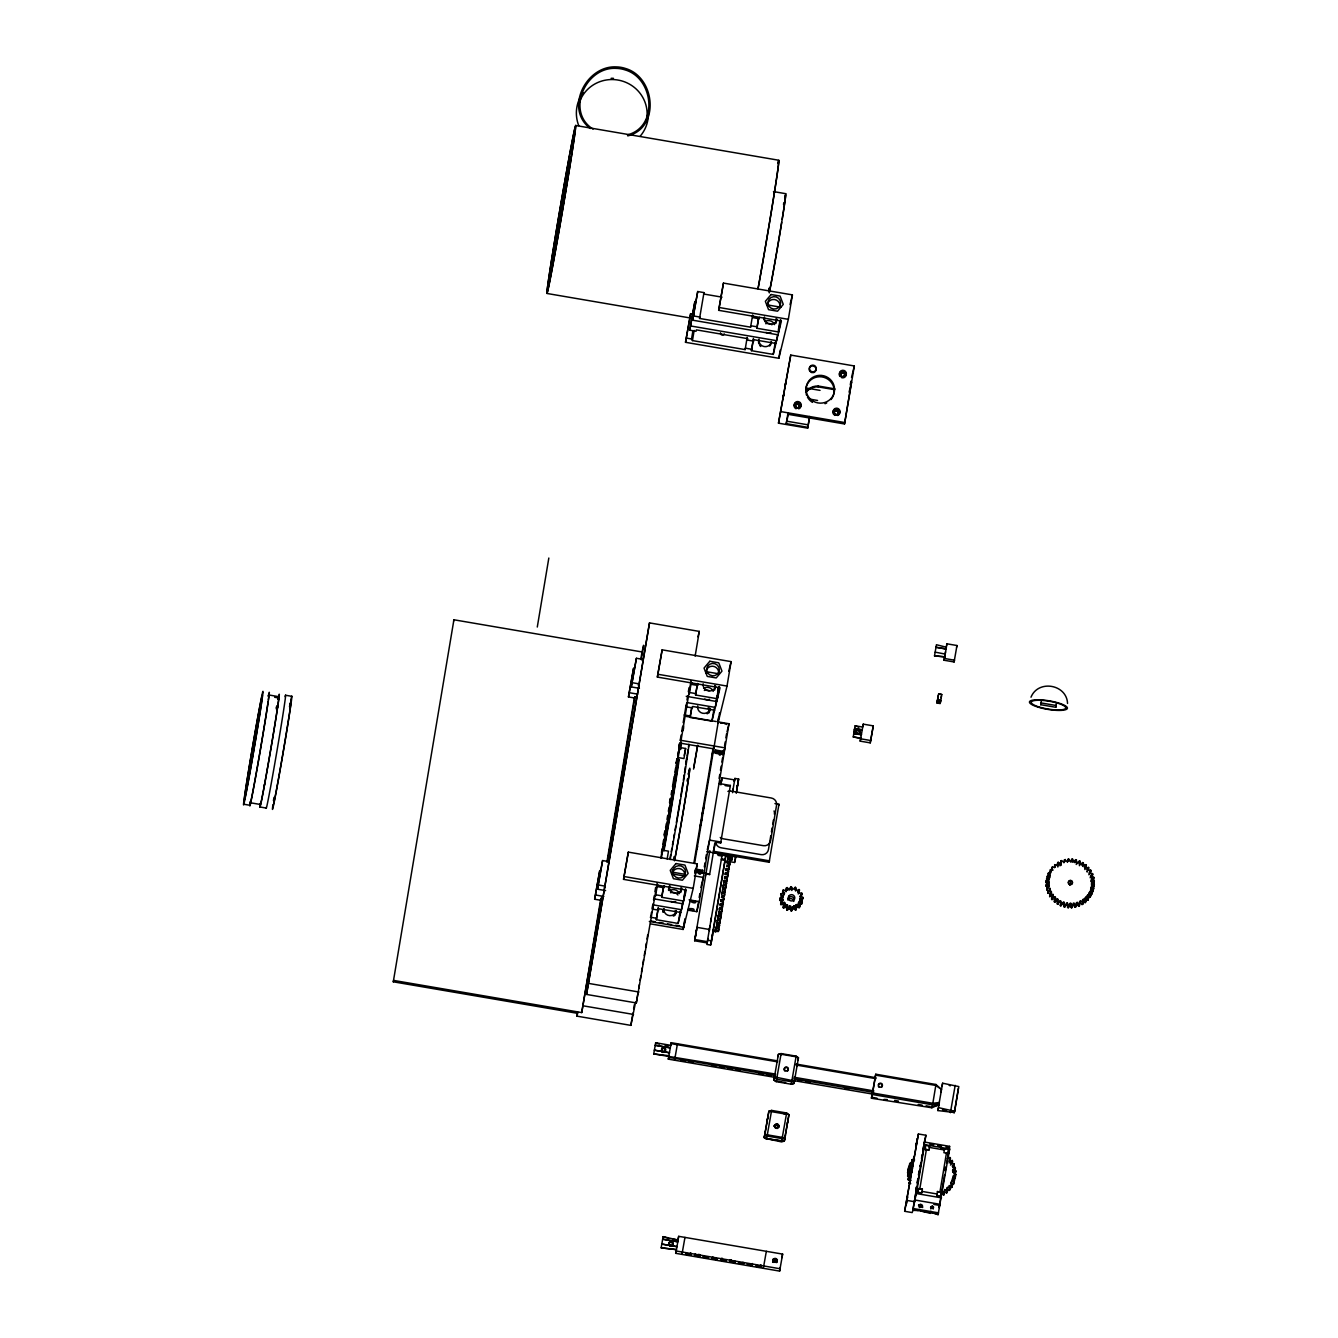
<?xml version="1.0" encoding="UTF-8"?>
<svg xmlns="http://www.w3.org/2000/svg" width="1338" height="1338" viewBox="0 0 1338 1338"><rect width="100%" height="100%" fill="white"/><g stroke="black" fill="none" stroke-linecap="round" stroke-linejoin="round"><path stroke-width="1.5" d="M679.052 747.424L679.737 743.292L678.951 748.377M1059.947 865.786C1058.843 857.993 1058.693 867.693 1054.662 864.616C1057.789 869.951 1049.694 864.549 1052.939 870.202C1047.219 868.078 1054.177 874.35 1048.206 873.446L1050.23 875.186L1047.269 876.206L1049.26 879.233L1046.533 880.571C1052.27 882.327 1043.289 883.95 1049.327 885.789C1043.891 888.231 1053.223 887.863 1048.423 891.359C1054.294 890.406 1047.136 895.841 1053.307 894.821C1049.828 899.471 1058.274 894.503 1054.628 902.163L1055.097 900.206L1057.438 898.852L1057.689 904.337C1059.111 899.119 1061.937 901.21 1060.332 905.592L1064.162 902.314L1064.647 907.131L1067.44 903.066L1068.376 907.716L1070.801 903.317L1071.353 907.766C1072.691 904.94 1075.501 900.407 1075.083 907.298L1076.538 902.514L1079.147 904.321L1080.468 900.992L1083.211 902.381L1083.295 899.27L1086.222 900.223L1085.82 897.129L1088.346 898.199L1087.426 895.323L1090.604 895.289L1089.667 891.827L1092.694 891.376L1090.905 888.783L1093.631 888.633L1091.624 885.589L1094.35 884.251L1091.841 882.327L1094.317 880.588L1091.524 879.049L1093.848 877.695L1090.955 876.708L1092.761 874.166L1089.349 872.844L1090.721 870.185L1087.543 870.051L1088.48 867.225C1083.078 870.553 1088.43 862.09 1083.128 865.686C1085.085 859.648 1078.478 867.091 1080.084 861.204L1076.722 862.508L1075.769 859.648L1073.444 861.756L1072.039 859.08L1070.099 861.521L1068.276 859.08L1067.64 861.672L1064.58 859.648L1063.911 862.809M1057.02 903.919L1058.157 899.37M1082.609 866.422L1083.379 862.876M952.656 1178.276L955.349 1177.273L955.884 1174.547L953.375 1172.606L955.85 1170.867L953.057 1169.345L955.382 1167.99L952.221 1166.151L954.011 1163.759L950.883 1163.14L952.255 1160.481L949.645 1161.05L949.127 1163.023M955.884 1174.547C949.779 1175.149 958.978 1180.919 952.004 1181.036M791.795 910.91L792.832 907.666A2.459 2.392 13.7 0 0 792.932 907.047L794.086 905.826L792.464 909.004A2.459 2.392 13.7 0 1 792.347 909.623L791.143 910.927L790.975 907.699A2.459 2.392 13.7 0 1 790.825 907.08L789.587 905.926L788.734 908.77A2.459 2.392 13.7 0 1 788.4 909.305L786.761 910.041L787.145 906.696A2.459 2.392 13.7 0 1 787.246 906.06L787.564 905.157L785.858 905.207A2.459 2.392 13.7 0 1 785.339 905.575L784.001 906.094L783.984 904.321A2.459 2.392 13.7 0 1 784.319 903.786L784.971 903.083L783.366 902.481A2.459 2.392 13.7 0 1 782.73 902.615L781.308 902.598L781.961 900.959A2.459 2.392 13.7 0 1 782.496 900.591L783.382 900.19L782.111 899.052A2.459 2.392 13.7 0 1 781.476 898.935L780.154 898.383L781.409 897.129A2.459 2.392 13.7 0 1 782.044 896.995L783.031 896.945L782.312 895.423A2.459 2.392 13.7 0 1 781.76 895.089L780.74 894.085L782.412 893.399A2.459 2.392 13.7 0 1 783.048 893.5L783.968 893.834L783.901 892.162A2.459 2.392 13.7 0 1 783.533 891.643L782.981 890.339L784.787 890.339A2.459 2.392 13.7 0 1 785.339 890.673L786.075 891.325L786.66 889.753A2.459 2.392 13.7 0 1 786.51 889.134L786.527 887.746L788.199 888.415A2.459 2.392 13.7 0 1 788.584 888.917L789.002 889.803L790.156 888.583A2.459 2.392 13.7 0 1 790.273 887.964L790.825 886.676L792.129 887.914A2.459 2.392 13.7 0 1 792.28 888.532L792.33 889.502L793.886 888.8A2.459 2.392 13.7 0 1 794.22 888.281L795.24 887.295L795.959 888.934A2.459 2.392 13.7 0 1 795.859 889.553L795.525 890.456L797.231 890.406A2.459 2.392 13.7 0 1 797.766 890.054L799.087 889.536L799.121 891.292A2.459 2.392 13.7 0 1 798.786 891.827L798.117 892.546L799.739 893.132A2.459 2.392 13.7 0 1 800.358 892.998L802.064 893.6L800.659 896.611A2.459 2.392 13.7 0 1 800.124 896.978L800.007 897.062M790.775 906.127L790.34 909.054A2.459 2.392 13.7 0 0 790.49 909.656L791.143 910.927M795.474 890.891L795.474 889.954M676.727 760.218L677.011 759.098M693.552 769.099L697.784 745.132M933.205 1213.114L938.055 1214.67L939.928 1204.284L914.59 1199.952L914.506 1201.658M908.134 1170.098L910.593 1171.921L910.108 1173.878L907.599 1172.824L908.134 1170.098L910.793 1169.512L908.803 1166.485L911.529 1166.335L909.74 1163.742L912.767 1163.291L911.814 1159.829L914.473 1160.481M955.349 1177.273L954.312 1175.951M1049.059 881.625C1049.711 885.572 1043.791 882.26 1046.6 879.819M1079.549 864.666L1080.084 861.204M1091.156 887.562L1093.882 886.224M799.539 901.227L800.576 900.591A2.459 2.392 13.7 0 0 801.211 900.457L802.967 897.882L801.613 896.677A2.459 2.392 13.7 0 0 800.977 896.56L799.99 896.577L800.609 895.022A2.459 2.392 13.7 0 0 801.128 894.654L802.064 893.6M802.967 897.882L801.679 898.484A2.459 2.392 13.7 0 1 801.061 898.634L800.074 898.668L800.793 900.19A2.459 2.392 13.7 0 1 801.345 900.541C803.151 901.31 802.231 904.873 800.208 904.187A2.459 2.392 13.7 0 1 799.572 904.087L799.422 904.053M766.59 1138.671L781.559 1141.916L784.269 1141.113L785.072 1137.869L765.001 1134.44L767.31 1136.079L782.362 1138.655L785.072 1137.869M771.608 1110.406L766.523 1139.34L764.215 1137.685L768.882 1111.209L771.608 1110.406L786.644 1112.982L788.952 1114.638L784.486 1140.277L781.777 1141.063L766.724 1138.487L764.416 1136.848L768.882 1111.209L788.952 1114.638L784.269 1141.113L770.354 1139.324M780.673 1055.331L781.108 1053.575L778.398 1054.361L773.916 1080L776.224 1081.656L791.276 1084.232L793.986 1083.429L794.571 1081.02L777.161 1077.458L774.501 1077.592L773.916 1080L776.224 1081.656L781.108 1053.575L796.16 1056.15L798.452 1057.789L793.986 1083.429L791.276 1084.232L796.16 1056.15M781.626 1141.247L786.644 1112.982M910.593 1171.921L910.108 1174.747M707.2 942.939L694.656 940.781L696.095 931.766M695.124 938.306L709.826 850.684M696.379 931.114L696.529 929.843M721.399 781.543L721.55 780.255M734.378 781.308L734.545 779.92L722.002 777.779L720.881 784.888M709.374 930.88L709.541 929.509L696.998 927.351L695.977 932.787M937.018 703.035L938.624 693.954L941.768 694.489L940.162 703.571L937.018 703.035L938.022 696.864M937.319 701.831L937.67 699.774L940.815 700.309L940.447 702.366L937.269 701.447M938.624 693.954L941.768 694.489M941.417 1194.332L941.216 1191.723L944.076 1193.044L944.829 1189.566L947.756 1190.502L947.354 1187.425L950.381 1187.91L948.993 1185.652L952.154 1185.585L951.201 1182.106L954.228 1181.671L952.439 1179.079L955.349 1178.176M1061.017 860.786L1060.733 865.418L1061.017 860.786L1064.346 862.308L1064.58 859.648M1077.391 902.264L1076.906 904.22L1078.679 906.278L1079.682 901.427M786.527 887.746L786.042 891.108A2.459 2.392 13.7 0 0 786.175 891.727M793.618 907.783L793.952 908.535A2.459 2.392 13.7 0 0 794.421 909.171L795.508 910.091L796.11 908.435A2.459 2.392 13.7 0 0 795.959 907.816L796.043 904.973L797.749 904.956A2.459 2.392 13.7 0 0 798.301 905.291L799.672 905.742L799.572 903.97A2.459 2.392 13.7 0 0 799.204 903.451L798.485 902.782L800.057 902.113A2.459 2.392 13.7 0 0 800.693 902.23L802.348 901.544M796.093 909.84L796.578 906.478A2.459 2.392 13.7 0 0 796.445 905.859L796.043 904.973M680.44 742.991L679.771 747.256M774.903 1077.358L668.314 1059.127L668.448 1058.191M668.314 1059.127L671.191 1042.687L777.779 1060.917M674.72 1059.261L674.586 1060.198L677.463 1043.757M933.69 1106.325L938.808 1104.803L931.833 1107.764L871.456 1098.23L872.259 1093.313M875.637 1075.15L875.771 1074.213L935.964 1084.499L941.551 1089.517L935.814 1085.453L875.637 1075.15L872.376 1094.501L932.569 1104.803L939.109 1103.984L939.376 1102.479L932.837 1103.298L872.644 1092.995M884 1100.371L884.134 1099.435L887.362 1099.585M931.984 1106.827L931.833 1107.764L932.837 1103.298M935.964 1084.499L932.636 1104.519M923.203 1150.329L924.591 1144.659L929.475 1146.449L929.341 1147.402L944.377 1149.978L944.528 1149.024L949.679 1148.941L939.661 1205.404L933.807 1204.417M1075.869 907.03L1076.939 904.271M679.938 746.169L680.289 743.376L679.135 749.079M678.717 759.231L678.5 760.837L678.784 759.499M688.501 747.072L688.819 744.982M693.736 767.744L697.466 746.035M906.144 1204.969L907.599 1196.674L906.378 1203.999M1073.26 903.167L1072.123 907.716M676.643 763.814L676.827 762.576M679.57 748.494L679.972 746.136M687.08 756.137L688.083 749.748M676.643 763.53L677.045 761.238M679.503 749.079L679.754 747.541M1061.034 901.126L1060.332 905.692M676.894 761.991L677.162 760.352M677.245 763.764L677.831 760.151M923.922 1144.943L924.458 1142L923.889 1145.479M635.6 1002.078L630.867 1025.376L576.946 1016.144L577.631 1013.351L393.288 981.808L453.916 619.778L642.023 651.957L643.662 645.234L641.253 659.651M537.291 627.037L548.831 558.03M753.445 338.447L751.404 350.673L773.247 354.403L781.375 321.07L718.673 310.332L723.457 283.087L792.414 294.878L788.333 319.33L778.833 358.283L685.508 342.311L690.625 313.661L693.97 314.229M685.508 342.311L690.625 313.661M594.641 899.236L599.742 870.57L594.641 899.236L600.913 900.307L601.247 898.902M628.459 696.947L633.56 668.298L628.459 696.947L634.73 698.018L635.065 696.613M689.772 330.202L694.874 301.552L689.772 330.202L696.028 331.272L696.379 329.867L747.791 338.665L747.457 340.069L753.712 341.14L754.063 339.735L775.906 343.481M605.612 890.606L597.467 889.201L602.585 860.551L608.857 861.622L608.506 863.027M639.43 688.317L631.285 686.929L636.403 658.279L642.675 659.35L642.324 660.755M778.03 334.801L692.599 320.183L697.717 291.533L703.989 292.604L699.557 318.444L750.585 327.174L750.936 325.786L757.208 326.857L758.562 318.712M597.467 889.201L602.585 860.551M631.285 686.929L636.403 658.279M692.599 320.183L697.717 291.533M576.946 1016.144L577.631 1012.03M753.445 339.083L751.739 349.268L745.467 348.198L745.132 349.603L692.465 340.588L691.545 338.966L692.917 330.821M692.465 340.588L694.154 330.402M393.288 981.808L393.623 980.42L581.729 1012.582L600.678 899.253M606.883 862.157L634.446 697.299M640.986 658.145L642.023 651.957M581.729 1012.582L601.632 896.644M607.485 861.605L635.048 696.747M657.242 882.812L636.319 1002.948L586.546 994.435L649.499 622.889L699.289 631.402L695.141 656.122M586.546 994.435L649.499 622.889M658.313 907.465L656.272 919.691L678.115 923.437L686.243 890.088L623.541 879.367L628.325 852.122L697.282 863.913L693.201 888.365L683.133 929.458L650.552 923.889M691.796 707.233L690.09 717.419L711.933 721.149L720.061 687.816L657.359 677.078L662.143 649.833L731.1 661.624L727.019 686.076L718.004 723.072M623.541 879.367L628.325 852.122M657.359 677.078L662.143 649.833M718.673 310.332L723.457 283.087M630.867 1025.376L632.924 1013M633.627 1008.885L634.312 1004.754M664.183 834.778L664.869 830.664M669.502 802.566L670.204 798.468M676.208 762.794L676.894 758.679M745.132 349.603L747.173 337.377M636.319 1002.948L638.042 992.645M638.744 988.531L639.43 984.4M640.116 980.286L640.802 976.171M641.487 972.04L642.19 967.926M642.876 963.795L643.561 959.68M644.247 955.549L644.933 951.435M645.635 947.321L646.321 943.19M647.007 939.075L647.692 934.944M650.803 916.396L651.489 912.282M652.175 908.168L652.86 904.036M653.546 899.922L654.249 895.791M654.934 891.677L655.62 887.546M661.474 852.523L662.159 848.392M662.862 844.278L663.548 840.164M664.233 836.033L664.919 831.918M665.605 827.787L666.307 823.673M666.993 819.542L667.679 815.427M668.364 811.313L669.05 807.182M669.753 803.068L670.438 798.937M671.124 794.822L671.81 790.691M672.496 786.577L674.218 776.274M674.921 772.143L675.606 768.029M676.292 763.914L676.978 759.783M677.664 755.669L678.366 751.538M680.423 739.178L681.109 735.064M681.811 730.933L682.497 726.818M683.183 722.687L686.277 704.139M686.979 700.025L687.665 695.911M688.351 691.779L689.037 687.665M660.888 857.926L662.193 850.098L668.465 851.169L667.16 858.996M679.353 747.424L677.68 757.492L683.952 758.562L685.625 748.494L679.353 747.424L679.018 748.828M661.39 858.076L691.01 680.858M655.469 896.209L657.51 884.619M689.287 693.92L691.328 682.33M750.585 327.174L752.642 314.965M656.272 919.691L658.313 908.101M690.09 717.419L691.796 707.869M684.27 755.334L685.625 748.494M685.625 888.8L683.584 901.026L661.741 897.28L663.431 887.094M719.443 686.511L717.402 698.737L695.543 694.991L697.249 684.805M780.756 319.765L778.716 331.991L756.856 328.262L758.562 318.059M661.741 897.28L663.782 885.689M695.543 694.991L697.6 683.417M668.983 1055.715L653.73 1053.926L655.67 1042.754L670.723 1045.329M678.115 923.437L680.172 911.211M711.933 721.149L713.99 708.923M773.247 354.403L775.287 342.177M715.629 704.106L716.984 695.961M717.67 691.88L718.355 687.816M682.832 901.561L681.477 909.706L652.86 904.806M716.315 701.313L715.278 707.417L686.678 702.534M716.984 697.232L718.69 687.046M777.612 334.567L776.592 340.672L690.793 326.004M778.298 330.486L780.004 320.3M683.919 897.714L685.29 889.553M719.108 687.28L716.716 701.53L686.21 696.312M778.716 330.72L780.422 320.535M693.887 863.06L713.121 748.076M683.133 929.458L684.822 919.407M717.904 721.466L718.573 717.452M685.156 918.621L683.701 927.301L649.315 921.43M717.87 722.988L719.576 712.803M778.833 358.283L780.205 350.138M694.623 863.261L718.255 721.901L729.009 723.741L699.289 901.578L696.83 911.663L687.866 910.124M695.643 869.098L695.108 872.276L702.032 873.446L702.567 870.269L695.643 869.098L695.058 871.456L701.982 872.644L702.567 870.269M715.546 750.016L715.01 753.194L721.935 754.381L722.47 751.203L715.546 750.016L714.96 752.391L721.884 753.578L722.47 751.203M696.83 911.663L698.503 901.611M699.172 897.581L699.858 893.567M704.306 866.957L704.992 862.843M705.678 858.728L706.364 854.614M719.091 778.515L719.777 774.401M720.463 770.287L721.149 766.172M721.834 762.058L722.52 757.944M723.189 753.93L723.875 749.899M724.544 745.885L725.213 741.871M725.882 737.84L726.551 733.826M809.557 417.389L807.684 428.16L778.482 423.176L790.758 355.088L854.33 365.96L844.529 423.962L788.467 414.379M778.482 423.176L790.758 355.088M706.815 851.604L769.149 862.257L769.484 860.852L713.438 851.269L714.81 843.074M705.879 873.898L709.642 874.55L713.455 851.888M807.884 427.324L786.226 423.628L787.965 413.225M713.438 851.269L715.663 842.171L720.664 843.024L730.364 785.439L719.091 783.516M709.207 930.194L709.893 926.13M710.578 922.066L711.247 918.002M725.748 856.337L711.615 940.865L710.595 945.08L706.832 944.427L722.336 853.661M732.522 792.665L734.913 778.432L738.676 779.067L736.285 793.3M710.595 945.08L725.765 855.651M736.636 790.591L738.342 780.405M661.173 1247.836L676.409 1249.625L661.173 1247.836L663.096 1236.663L677.965 1240.025M717.62 919.775L720.179 921.196L720.011 922.233L717.135 922.718L716.616 925.143L717.302 922.702M718.272 915.928L720.831 917.35L720.647 918.386L717.77 918.888L717.252 921.313L717.954 918.855M721.45 858.879L725.213 859.531L724.744 861.739L729.812 863.595L729.645 864.632L726.768 865.134L729.177 867.442L728.993 868.462L726.116 868.964L728.524 871.272L728.357 872.309L725.48 872.811L727.889 875.119L727.721 876.156L724.828 876.641L727.236 878.966L727.069 879.986L724.192 880.488L726.601 882.796L726.434 883.833L723.557 884.334L725.965 886.642L725.781 887.663L722.905 888.164L725.313 890.472L725.146 891.509L722.269 892.011L724.678 894.319L724.51 895.356L721.634 895.841L723.858 899.186L720.981 899.688L723.39 901.996L720.195 904.404L722.754 905.843L719.56 908.251L722.102 909.673L721.935 910.71L718.907 912.081L721.466 913.52L721.299 914.54L718.422 915.041L717.887 917.467L718.59 915.008M716.348 927.451L718.891 928.873L718.355 931.449L712.97 931.516L713.338 929.977L715.847 930.412L718.422 915.041M727.253 862.174L730.28 860.786L728.039 857.457L730.916 856.956L730.548 858.494L727.521 859.866L728.039 857.457M718.355 931.449L718.523 930.412M718.891 928.873L718.723 929.91L715.847 930.412M716.666 926.532L716.282 928.07L719.158 926.582M716.984 923.605L719.543 925.043L719.376 926.063L716.482 926.565L716.114 928.104M716.75 924.274L719.627 923.772L719.811 922.735M717.402 920.427L720.279 919.925L720.446 918.905M718.038 916.58L720.914 916.095L721.098 915.058M719.058 911.211L718.69 912.75L721.567 912.248L721.734 911.211M719.175 909.79L719.877 907.331L719.326 908.903L722.202 908.402L722.369 907.381M720.145 905.04L720.513 903.501L719.961 905.073L722.838 904.572L723.022 903.535M720.613 901.227L720.981 899.688L720.781 901.193L723.657 899.705M721.416 897.363L724.293 895.858M722.269 892.011L721.884 893.55L724.778 893.048L724.945 892.028M722.905 888.164L722.386 890.59L725.581 888.181M723.172 885.873L726.049 885.371L726.233 884.334M723.825 882.026L726.701 881.525L726.869 880.504M724.828 876.641L724.46 878.196L727.337 877.695L727.504 876.658M725.48 872.811L725.096 874.35L727.972 873.848L728.524 871.272M726.3 868.931L725.915 870.486L728.625 870.018L729.177 867.442M726.551 866.639L729.26 866.171L729.812 863.595M724.895 860.852L727.404 861.287L727.019 862.826L729.912 862.324L730.448 859.765M730.548 858.494L730.715 857.457M732.371 856.353L731.685 860.418L732.388 857.541L722.035 854.999L721.784 856.019L718.038 855.367L718.389 853.878L735.95 856.872M728.725 861.471L734.579 862.475L735.599 856.37M807.684 428.16L809.641 416.503M675.673 1253.321L676.242 1250.997L780.188 1268.775L779.619 1271.1L675.673 1253.321L676.292 1249.659M676.242 1250.997L678.701 1236.329L782.646 1254.107L779.619 1271.1M684.972 1237.399L681.945 1254.392M770.755 835.815L768.447 849.597A6.356 6.188 13.7 0 1 761.155 854.631L721.031 847.774A6.356 6.188 13.7 0 1 715.73 842.204M771.424 831.868L772.076 827.938M772.728 823.991L773.397 820.06M769.149 862.257L778.95 804.255L774.953 803.569M850.299 384.809L850.918 381.129M844.529 423.962L851.537 382.083L849.078 392.168M793.819 901.461A3.245 3.161 13.7 0 0 788.701 899.136L789.169 895.975M766.34 1251.314L763.329 1268.307M853.243 736.954L860.769 738.241L853.243 736.954L855.166 725.781L862.692 727.052M853.644 734.411L854.765 728.307L854.464 729.511L860.117 730.481M862.675 726.484L863.244 724.142L873.262 725.865L870.252 742.858L860.217 741.152L860.836 737.472M860.217 741.152L863.244 724.142M870.252 742.858L873.262 725.865M934.509 655.904L944.728 656.824L934.509 655.904L936.433 644.715L946.267 647.224M944.059 660.236L944.494 658.48L954.529 660.203L954.094 661.959L944.059 660.236L945.498 651.807M944.494 658.48L946.936 643.812L956.971 645.518L954.094 661.959M875.269 1077.073L871.456 1098.23M913.135 1209.686L912.182 1212.579L904.655 1211.291L918.403 1133.972L925.929 1135.26L913.168 1208.515L938.49 1212.847L938.055 1214.67M904.655 1211.291L918.403 1133.972M915.811 1190.82L916.48 1186.873L916.279 1189.214M917.132 1182.926L917.801 1178.962M918.453 1175.015L919.122 1171.051M913.168 1208.515L914.306 1201.675M915.041 1197.242L916.747 1187.057M917.433 1182.993L918.119 1178.912M918.788 1174.831L919.474 1170.767L918.871 1173.861L919.106 1172.891M920.845 1162.605L920.159 1166.686A12.728 12.393 13.7 0 1 920.527 1165.114M921.514 1158.541L922.2 1154.46M922.852 1150.58L923.437 1146.566M923.053 1150.412L923.655 1146.8M917.952 1192.275L918.554 1188.596L922.384 1188.964L921.715 1192.911L917.952 1192.275L916.413 1193.563L914.573 1201.123L914.74 1200.102M925.093 1149.476L928.923 1149.844L925.093 1149.476L925.712 1145.813M919.875 1188.529L926.414 1149.409M928.856 1150.128L929.475 1146.449M950.599 1111.878L954.345 1112.53L937.854 1110.557L942.638 1083.211L958.811 1086.573L954.663 1111.276L950.9 1110.624M920.661 1210.957L930.529 1213.382L930.897 1211.225M940.514 1196.122L936.751 1195.486L937.436 1191.539L941.132 1192.459L940.514 1196.122L941.5 1197.845L916.413 1193.563L924.591 1144.659L949.679 1148.941L947.822 1156.517L949.612 1146.348L924.29 1142.016L925.929 1135.26M944.528 1149.024L943.909 1152.704L947.672 1153.339L948.291 1149.677M939.945 1191.974L946.484 1152.854M954.295 1112.781L958.376 1088.329M944.561 1175.048L939.109 1207.645L939.477 1206.107M945.916 1166.903L945.247 1170.984A12.728 12.393 13.7 0 0 945.347 1167.74M946.602 1162.822L947.287 1158.758M1040.73 704.708L1041.165 702.935L1056.217 705.511L1055.782 707.284L1040.73 704.708L1041.349 700.978M1055.782 707.284L1056.401 703.554M783.583 395.162C782.63 401.166 784.586 389.174 783.616 395.312M910.024 1180.584C911.094 1174.781 909.004 1186.388 910.057 1180.718M917.567 1181.521L918.052 1178.761M677.162 758.997L676.409 763.178M677.781 759.114L676.877 764.333M685.926 762.275L686.461 759.298M677.513 760.603L676.627 765.637M670.489 1045.965L671.191 1042.687M921.715 1192.911L921.982 1191.405L937.035 1193.981L936.751 1195.486M940.982 1091.841L941.25 1090.353M679.37 747.775L680.172 743.343M720.981 783.215L722.002 777.779M694.656 940.781L695.676 935.346M732.722 790.959L733.107 788.935M708.103 938.523L707.501 941.718L694.957 939.577M937.971 697.215L938.339 695.158M941.116 697.75L941.467 695.693M678.968 746.52L679.62 743.309M676.811 764.45L676.409 766.774L676.627 765.453M786.543 904.538L785.389 907.181A2.459 2.392 13.7 0 1 784.854 907.532L783.533 908.05L783.499 906.278A2.459 2.392 13.7 0 1 783.834 905.742L784.971 903.083M799.572 889.971L798.635 893.266A2.459 2.392 13.7 0 1 798.301 893.801L798.217 893.918M916.045 1189.984L916.597 1188.479M1054.026 901.661L1055.565 897.263M1086.389 865.117L1085.352 868.613M453.582 621.183L453.916 619.778M703.989 292.604L703.637 294.009L722.018 297.153M699.557 318.444L699.891 317.056L693.619 315.985M638.243 685.19L638.577 683.802L632.322 682.715M604.425 887.479L604.759 886.074L598.504 885.003M753.261 316.253L752.909 317.658L759.181 318.728L759.532 317.323M751.404 350.673L751.739 349.268M756.856 328.262L757.208 326.857M697.951 636.855L699.289 631.402M686.478 705.41L686.143 706.815L692.415 707.886L692.75 706.481L714.609 710.227M691.947 682.999L691.595 684.404L697.867 685.474L698.219 684.069M790.039 304.629L792.414 294.878M652.66 907.699L652.325 909.104L658.597 910.175L658.932 908.77L680.791 912.499M658.129 885.288L657.778 886.676L664.049 887.746L664.401 886.358M786.226 423.628L788.433 413.777M728.742 671.358L731.1 661.624M711.766 756.104L714.224 746.019M696.931 849.379L697.633 846.502M727.052 731.802L729.009 723.741M723.022 755.937L724.979 747.858L679.855 740.148M694.924 873.647L697.282 863.913M655.67 1042.754L659.233 1044.175M653.73 1053.926L775.605 1074.096M806.496 391.817A14.25 13.882 13.7 0 1 817.953 386.849L818.304 386.03L834.912 388.873M707.284 849.68L709.625 840.113L720.914 842.037L720.664 843.024M700.861 887.529L703.32 877.444L694.355 875.905M705.377 875.972L706.079 873.095L702.5 872.476M730.13 786.426L730.364 785.439M709.642 874.55L706.079 873.095M734.228 781.225L734.913 778.432M737.974 781.944L738.676 779.067M727.671 859.966L728.056 858.411M725.748 870.503L726.116 868.964M725.28 874.316L725.648 872.777M723.674 882.913L724.192 880.488M724.627 878.163L725.012 876.624M723.022 886.743L723.557 884.334M723.992 881.993L724.36 880.454M723.356 885.84L723.724 884.301M722.704 889.686L723.089 888.131M721.751 894.436L722.436 891.978M729.912 862.324L730.28 860.786M729.26 866.171L729.645 864.632M728.625 870.018L728.993 868.462M727.972 873.848L728.357 872.309M718.539 913.637L719.225 911.178M727.337 877.695L727.889 875.119M726.701 881.525L727.236 878.966M726.049 885.371L726.601 882.796M725.413 889.201L725.965 886.642M724.778 893.048L725.313 890.472M715.479 931.95L716.014 930.378M724.126 896.895L724.678 894.319M723.49 900.725L724.042 898.166M722.838 904.572L723.39 901.996M722.202 908.402L722.754 905.843M851.537 377.45L854.33 365.96M721.567 912.248L722.102 909.673M720.914 916.095L721.466 913.52M720.279 919.925L720.831 917.35M719.627 923.772L720.179 921.196M734.579 862.475L736.017 856.588M718.991 927.602L719.543 925.043M663.096 1236.663L668.548 1238.403M778.616 805.66L778.95 804.255M678.132 1238.654L678.701 1236.329M690.843 1253.004A2.542 2.475 13.7 0 1 690.977 1254.291L690.776 1255.128L685.758 1254.275L685.959 1253.422A2.542 2.475 13.7 0 1 686.16 1252.82M781.961 897.464L781.827 897.38A2.459 2.392 13.7 0 1 781.275 897.045L780.74 894.085M783.098 899.052L781.643 901.009A2.459 2.392 13.7 0 1 781.007 900.892L779.686 900.34L780.138 897.748M783.934 894.654L783.416 894.119A2.459 2.392 13.7 0 1 783.048 893.6L782.981 890.339M782.496 892.295L783.432 889.87M699.623 1254.509A2.542 2.475 13.7 0 1 699.757 1255.797L699.557 1256.633L694.539 1255.78L694.74 1254.927A2.542 2.475 13.7 0 1 694.924 1254.308M784.269 902.113L782.881 904.455A2.459 2.392 13.7 0 1 782.262 904.588L780.823 904.555L781.024 902.013M780.823 904.555L781.308 902.598M782.747 897.748L783.215 895.791M784.135 894.804L784.603 892.831M786.042 889.703L787.112 887.479M783.048 907.616L783.533 905.642M783.533 908.05L784.001 906.094M789.788 889.921L790.825 886.676M791.26 889.017L791.477 886.659M786.761 910.041L786.66 908.653A2.459 2.392 13.7 0 1 786.761 908.034L787.564 905.157M787.38 910.275L788.868 907.348A2.459 2.392 13.7 0 0 789.219 906.813L789.587 905.926M703.52 1256.432L708.538 1257.285L708.337 1258.138L703.32 1257.268L703.52 1256.432A2.542 2.475 13.7 0 1 703.704 1255.813M794.755 889.268L795.24 887.295M795.374 889.502L795.859 887.529M799.087 891.928L799.087 889.536M795.508 910.091L796.578 907.883M795.575 906.93L797.03 904.304M798.485 902.782L798.217 904.889M712.301 1257.937L717.319 1258.79L717.101 1259.627L712.1 1258.774L712.301 1257.937A2.542 2.475 13.7 0 1 712.485 1257.319M799.121 901.779L798.87 903.852M799.405 901.795L800.074 898.668M801.596 895.574L801.797 893.015M796.545 906.261L797.281 906.913A2.459 2.392 13.7 0 0 797.833 907.248L799.187 907.699L799.672 905.742M799.187 907.699L800.124 905.274M802.482 899.838L802.934 897.246M726.116 1259.643A2.542 2.475 13.7 0 1 726.099 1260.296L725.882 1261.132L720.864 1260.279L721.082 1259.443A2.542 2.475 13.7 0 1 721.617 1258.272M855.166 725.781L858.745 727.203M777.796 1056.769L778.398 1054.361L781.041 1054.227L796.077 1056.803L798.452 1057.789L797.866 1060.198M774.334 1077.558L774.919 1075.15M734.897 1261.149A2.542 2.475 13.7 0 1 734.863 1261.801L734.662 1262.637L729.645 1261.784L729.846 1260.931A2.542 2.475 13.7 0 1 730.397 1259.777M862.224 729.812L854.714 728.524L862.19 729.946M767.276 1119.722L767.861 1117.314M764.215 1137.685L765.42 1131.981M773.849 1126.362L776.793 1124.539L779.067 1126.379M743.644 1263.289L738.626 1262.436L738.425 1263.273L743.443 1264.142L743.644 1263.289A2.542 2.475 13.7 0 0 743.66 1262.654M784.252 1114.236L784.469 1113.367M796.846 1066.319L797.431 1063.911M794.387 1080.987L794.989 1078.579M752.424 1264.795L747.407 1263.942L747.206 1264.778L752.224 1265.631L752.424 1264.795A2.542 2.475 13.7 0 0 752.291 1263.524M787.346 1123.167L787.931 1120.759M784.888 1137.835L785.473 1135.427M761.205 1266.3L756.187 1265.447L755.987 1266.283L761.004 1267.136L761.205 1266.3A2.542 2.475 13.7 0 0 761.071 1265.012M782.078 1256.432L782.646 1254.107M781.927 1257.653L782.145 1256.783M780.138 1268.407L780.338 1267.554M935.212 652.158L945.197 654.081M946.518 645.568L946.936 643.812M956.553 647.291L956.971 645.518M874.851 1077.943L875.771 1074.213M909.489 1170.131L908.134 1169.195L908.803 1166.485M907.599 1172.824L908.168 1170.917M911.814 1165.498C912.784 1171.185 907.816 1165.214 910.041 1163.04M910.944 1180.367L908.084 1179.38C913.954 1177.657 902.866 1174.63 910.593 1172.79M907.632 1176.487L908.05 1173.777M911.663 1163.408L911.814 1159.829M908.168 1179.313C907.933 1176.721 913.72 1175.266 908.218 1174.58M908.268 1180.116L908.569 1177.407M910.325 1171.486L910.944 1168.659M913.754 1160.698L914.189 1156.952M913.101 1159.461L914.088 1156.918M912.232 1165.247L912.767 1163.291M910.292 1177.156L910.777 1175.199M910.71 1183.628L909.171 1182.909L910.542 1180.116M909.472 1183.612L909.656 1180.936M920.109 1166.535L920.343 1165.565M941.935 1086.105L942.638 1083.211M938.607 1106.024L939.176 1103.699M937.854 1110.557L938.557 1107.663L954.663 1111.276M922.384 1188.964L918.554 1188.596M918.152 1210.539L912.968 1210.372M954.981 1086.172L955.181 1085.369L950.398 1112.698M937.436 1191.539L941.132 1192.459M949.177 1148.171L949.612 1146.348M941.149 1193.479L942.002 1191.288M950.047 1160.046L950.013 1157.504L949.244 1161.468M944.745 1192.66L943.591 1195.018L944.076 1193.044M944.026 1191.807L944.829 1189.566M950.448 1165.064L952.188 1163.09L952.255 1160.481M952.188 1163.09L952.673 1161.133M946.585 1189.716L947.354 1187.425M947.756 1190.502L946.685 1192.944L947.153 1190.987M952.807 1167.372L954.011 1163.759M953.057 1169.345C950.816 1173.142 956.285 1169.981 955.382 1167.99M953.827 1166.418L954.295 1164.461M952.706 1172.172L953.191 1170.215M950.381 1187.91L949.294 1190.419L949.88 1188.479M951.201 1182.106L950.716 1184.08L953.442 1184.331L954.228 1181.671M951.954 1181.036L952.439 1179.079M952.539 1178.711L953.158 1175.885M954.914 1169.947L955.215 1167.238M949.06 1186.89L951.552 1187.542L952.154 1185.585M954.312 1174.112L955.85 1170.867M951.669 1187.542L952.556 1184.933M955.416 1173.593L955.901 1171.636M953.442 1184.331L953.927 1182.357M1047.754 879.735L1046.6 878.899L1047.269 876.206M1046.065 882.528L1046.634 880.638M1049.745 877.143L1047.721 875.403L1048.507 872.744M1049.243 884.903L1048.758 886.877L1046.099 886.208L1046.517 883.481M1046.099 886.208L1046.584 884.251M1050.129 873.129L1050.28 869.533M1050.213 888.95L1049.728 890.924L1046.734 889.837L1047.035 887.127M1046.734 889.837L1047.219 887.863M1048.925 880.337L1049.41 878.38M1049.51 877.996L1050.263 875.219M1052.22 870.402L1052.036 867.208M1051.568 869.165L1052.554 866.639M1048.574 884.468L1049.059 882.511M1051.15 891.192L1050.665 893.165L1047.938 893.332L1048.122 890.656M1047.938 893.332L1048.524 891.376M1054.578 867.726L1054.695 864.716M1049.46 890.088L1049.929 888.131M1052.822 894.052L1052.337 896.025L1049.678 896.594L1049.761 893.985M1057.488 866.004L1057.689 862.458M1049.678 896.594L1050.163 894.637M1058.358 862.073L1057.204 864.415M1051.551 891.978L1051.066 893.951L1050.665 893.165M1057.84 867.024L1058.308 865.05M1054.929 896.627L1054.461 898.584L1051.936 899.571L1051.902 897.029M1051.936 899.571L1052.404 897.614M1052.839 896.778L1053.341 894.771M1060.532 862.742L1061.736 860.501M1064.864 861.455L1065.332 859.481M1054.729 902.13L1056.953 900.809L1057.438 898.852M1067.373 862.358L1068.276 859.08M1069.112 859.13L1067.808 861.036M1057.689 904.337L1060.248 900.675M1070.935 862.274L1072.039 859.08M1072.708 862.274L1072.859 859.247M1061.051 905.993L1063.325 902.029M1063.894 906.947L1064.162 902.364M1075.284 861.622L1075.769 859.648M1064.647 907.131L1066.537 902.966M1069.764 885.221L1070.45 882.411M1076.036 861.806L1076.555 859.949M1076.237 864.465L1076.722 862.508M1067.59 907.632L1067.44 903.066M1077.876 863.729L1079.348 860.786M1068.376 907.716L1069.898 903.301M1079.365 865.719L1079.85 863.746M1071.353 907.766L1070.801 903.317M1081.255 865.117L1082.726 862.458M1075.083 907.298L1073.678 905.057L1074.13 903.05M1084.215 867.124L1085.787 864.616M1084.85 869.533L1085.319 867.576M1078.679 906.278L1079.147 904.321M1087.543 870.051L1087.075 872.025L1088.981 867.81M1079.197 903.401L1080.468 900.992M1079.398 906.01L1079.883 904.036M1080.034 902.999L1082.726 904.337L1082.593 899.822M1088.864 874.801L1089.349 872.844M1082.057 904.722L1082.542 902.765M1082.108 901.728L1083.295 899.27M1089.65 874.082L1090.721 870.185M1082.726 904.337L1083.211 902.381M1090.654 872.811L1091.139 870.854M1084.733 899.738L1085.202 897.781M1090.202 877.828L1090.687 875.872M1084.7 899.705L1085.82 897.129M1082.827 901.227L1085.151 902.665L1085.62 900.708M1091.273 877.092L1092.477 873.463M1085.151 902.665L1086.222 900.223M1086.958 897.28L1087.426 895.323M1091.524 879.049L1091.039 881.023L1093.38 879.668L1093.848 877.695M1092.293 876.139L1092.761 874.166M1087.259 896.962L1087.961 894.62M1091.172 881.876L1091.708 879.936M1089.299 892.63L1088.781 894.553L1089.667 891.827M1091.356 884.284L1091.841 882.327M1085.335 899.086L1087.861 900.156L1088.346 898.199M1090.42 890.757L1090.905 888.783M1091.005 888.415L1091.624 885.589M1093.38 879.668L1093.681 876.959M1087.861 900.156L1088.848 897.631M1087.526 896.611L1090.018 897.246L1090.604 895.289M1094.317 880.588L1093.882 883.314L1092.393 883.983M1090.136 897.263L1091.022 894.654M1093.882 883.314L1094.367 881.341M1089.232 893.801L1091.908 894.035L1092.393 892.078M1091.908 894.035L1092.694 891.376M1093.815 886.977L1094.35 884.251M1091.507 890.774L1093.146 890.59L1093.815 887.88M908.134 1169.195L909.288 1168.325M1046.6 878.899L1048.423 877.979M1093.146 890.59L1092.326 889.134M933.205 1209.034L931.917 1207.277L930.847 1208.933M801.646 904.103L800.86 902.498M1051.434 898.985L1052.22 897.564M950.515 1158.089L949.645 1161.05M909.255 1165.699L910.526 1165.013M1030.996 697.215C1038.104 679.353 1066.804 684.22 1067.54 703.454M1049.393 872.142L1051.016 871.724M910.927 1162.421L912.968 1162.103M1068.845 905.742L1068.075 905.675M780.556 903.97L781.492 902.933A2.459 2.392 13.7 0 1 782.011 902.565M1074.565 862.592L1075.217 861.689M1062.807 904.036L1063.693 904.287M909.171 1182.909L910.375 1181.805M1048.524 891.794L1049.678 890.957M941.015 1148.656L943.039 1148.74M920.879 1207.495C923.253 1204.501 916.664 1205.103 919.607 1207.595M1046.048 885.438L1046.918 885.037M907.582 1175.734L909.071 1175.048M780.589 899.203L779.686 900.34M1046.115 881.775L1047.052 881.508M797.615 891.827L798.619 891.493M774.05 1125.526L776.793 1124.539M1086.824 869.549L1088.513 869.767M949.913 1157.521L947.204 1158.139M627.371 134.887C658.831 126.876 653.83 78.072 624.997 69.877A26.994 24.201 7.8 0 0 616.049 68.372C585.776 66.599 565.288 111.572 593.052 129.134M627.739 135.907C660.437 127.796 655.302 77.186 625.565 68.489A26.459 22.897 8.1 0 0 616.283 66.9C586.077 65.228 564.017 108.997 590.359 128.498M794.571 1081.02L791.862 1081.806L776.809 1079.248L774.501 1077.592M1073.678 905.057L1072.775 905.124M950.565 1162.622L951.786 1162.438M909.238 1171.62L910.258 1171.486M720.496 723.206L722.637 723.206M1070.333 905.324L1069.43 905.257M1090.754 875.42L1091.992 875.42M932.519 1206.174C927.853 1208.097 936.299 1209.535 932.519 1206.174A2.542 2.475 13.7 0 0 930.696 1207.027M1066.971 905.09L1066.085 904.889M910.392 1178.41L908.753 1178.159M818.304 386.03L818.154 386.013A14.25 13.882 13.7 0 0 805.627 392.435M790.29 908.084L789.102 907.883M1091.975 878.715L1093.196 878.915M575.641 125.488L778.883 160.259M773.481 191.585L785.858 193.709M766.908 304.83L780.823 307.205M719.359 307.539L788.333 319.33M546.908 293.457L690.642 318.043M686.528 338.113L691.545 338.966M818.103 386.866L834.711 389.709M805.994 387.97L820.043 390.378M809.724 399.109L817.585 400.463M781.292 411.686L844.863 422.557M786.627 421.169L808.303 424.882M937.637 700.142L940.765 700.677M705.594 671.576L717.519 673.599M658.045 674.285L727.019 686.076M689.622 692.532L695.894 693.602M854.514 729.31L860.2 730.13M629.479 692.75L637.657 694.138M853.945 733.207L861.471 734.495L853.895 733.408M853.861 733.559L861.388 734.846M860.786 738.827L870.821 740.533M684.153 714.944L690.425 716.014M685.909 716.365L716.248 721.55M681.209 743.292L713.555 748.828M285.529 695.242L291.851 696.329M268.787 694.957L278.873 696.697M274.658 697.265L278.672 697.951M725.112 785.573L728.457 786.142M721.316 859.765L725.079 860.418M672.78 872.225L684.989 874.316M671.776 873.848L683.701 875.888M250.357 802.767L260.442 804.489M243.65 804.205L249.972 805.292M259.957 806.981L266.279 808.068M624.227 876.557L693.201 888.365M689.103 899.822L699.289 901.578M655.804 894.804L662.076 895.875M654.433 898.952L682.898 903.819M595.661 895.022L603.839 896.427M650.335 917.216L656.607 918.286M651.238 921.079L655.302 921.782M659.383 922.484L663.447 923.17M667.528 923.872L671.592 924.575M675.673 925.26L679.737 925.963M707.852 940.229L711.615 940.865M589.205 983.514L638.995 992.027M583.368 1005.858L633.526 1014.438M796.21 1064.078L876.055 1077.726M671.057 1043.64L777.646 1061.87M796.077 1065.015L875.922 1078.679M664.886 1045.145L668.649 1045.781M794.019 1077.241L873.881 1090.905M668.732 1057.355L775.321 1075.601M793.752 1078.746L873.597 1092.41M680.858 1060.315L684.956 1061.001M689.053 1061.703L693.134 1062.405M711.565 1065.566L715.663 1066.269M719.76 1066.955L723.858 1067.657M727.939 1068.36L732.037 1069.062M736.134 1069.764L740.232 1070.467M758.663 1073.611L762.744 1074.314M766.841 1075.016L770.939 1075.719M797.548 1080.268L801.646 1080.97M805.744 1081.673L809.841 1082.375M844.646 1088.329L848.744 1089.032M793.317 1080.519L873.179 1094.166M894.537 1100.421L898.484 1101.09M918.186 1104.469L922.116 1105.138M926.063 1105.807L930.01 1106.493M776.291 1080.987L785.69 1082.593M871.607 1097.294L876.975 1098.197M929.86 1144.141L933.757 1144.81M937.654 1145.462L941.551 1146.131M945.999 1146.9L949.344 1147.469M907.281 1200.47L914.807 1201.758M912.884 1209.636L938.222 1213.967M672.312 1239.055L676.075 1239.69M773.314 1259.008L777.395 1259.71M773.264 1259.225L777.345 1259.928M685.959 1253.422L690.977 1254.291M694.74 1254.927L699.757 1255.797M721.082 1259.443L726.099 1260.296M729.846 1260.931L734.863 1261.801M913.603 1158.875L914.523 1159.193M714.693 852.942L718.389 853.878M724.393 723.507L726.651 724.443M698.888 873.781L700.226 874.333M949.177 1085.402L950.348 1085.82M954.195 1172.456L955.365 1172.841M719.259 754.833L720.128 755.268M949.294 1190.419L946.919 1189.398M787.095 907.131L786.058 906.495M946.585 1192.911L944.411 1191.556M786.644 889.435L787.731 890.372M795.976 908.134L794.889 907.214A2.459 2.392 13.7 0 1 794.521 906.696L794.086 905.826M943.507 1194.951L941.567 1193.279M776.592 1125.392L778.867 1127.232M1091.206 892.346L1092.209 893.349M784.503 905.04L783.784 904.07M1089.818 895.624L1090.537 896.611M951.351 1185.92L952.071 1186.906M914.356 1158.925L913.62 1157.587M1087.811 898.5L1088.363 899.588M949.344 1188.796L949.896 1189.867M799.288 906.261L799.639 907.248M946.735 1190.937L947.271 1192.459M1085.352 901.026L1085.737 902.18M791.527 889.536L791.644 889.887A2.459 2.392 13.7 0 1 791.795 890.489M943.976 1193.028L944.26 1194.633M787.848 900.056A3.245 3.161 13.7 0 1 790.741 896.611A3.245 3.161 13.7 0 1 794.287 899.487M796.294 905.257A7.627 7.443 13.7 0 1 795.525 905.859M793.769 906.763A7.627 7.443 13.7 0 1 792.815 907.047M787.062 906.06A7.627 7.443 13.7 0 1 786.242 905.475M784.888 904.053A7.627 7.443 13.7 0 1 784.352 903.217M796.495 906.512A7.627 7.443 13.7 0 1 795.809 907.214M795.04 907.833A7.627 7.443 13.7 0 1 783.466 904.287M834.243 412.589A2.04 1.99 13.7 0 1 837.387 411.301A2.04 1.99 13.7 0 1 837.287 414.646A2.04 1.99 13.7 0 1 834.226 413.108M795.374 405.932A2.04 1.99 13.7 0 1 798.368 404.561A2.04 1.99 13.7 0 1 798.702 407.789A2.04 1.99 13.7 0 1 795.474 406.953M841.301 376.547A2.04 1.99 13.7 0 1 841.134 373.62A2.04 1.99 13.7 0 1 844.127 373.754A2.04 1.99 13.7 0 1 843.776 376.647M805.811 391.883A14.25 13.882 13.7 0 1 824.074 377.383A14.25 13.882 13.7 0 1 830.998 399.577M826.717 402.972A14.25 13.882 13.7 0 1 825.011 403.708M812.484 402.387A14.25 13.882 13.7 0 1 807.45 397.085M806.663 395.412A14.25 13.882 13.7 0 1 806.128 393.673M809.841 371.245A3.429 3.345 13.7 0 1 811.129 366.278A3.429 3.345 13.7 0 1 815.929 368.452A3.429 3.345 13.7 0 1 812.969 372.666M812.066 372.616A3.429 3.345 13.7 0 1 810.46 371.897M839.93 376.396A3.429 3.345 13.7 0 1 840.481 371.897A3.429 3.345 13.7 0 1 845.114 372.098A3.429 3.345 13.7 0 1 845.382 376.614M844.73 377.216A3.429 3.345 13.7 0 1 841.318 377.5M833.591 414.295A3.429 3.345 13.7 0 1 834.628 409.461A3.429 3.345 13.7 0 1 839.478 410.95A3.429 3.345 13.7 0 1 837.605 415.516M834.979 415.399A3.429 3.345 13.7 0 1 834.21 414.931M794.722 407.638A3.429 3.345 13.7 0 1 795.759 402.822A3.429 3.345 13.7 0 1 800.592 404.293A3.429 3.345 13.7 0 1 798.719 408.859M796.093 408.759A3.429 3.345 13.7 0 1 795.341 408.291M778.164 162.333A85.247 1.388 -80.3 0 1 773.933 195.549A85.247 1.388 -80.3 0 1 758.027 288.874M777.947 163.554A83.976 1.355 -80.3 0 1 773.799 196.268A83.976 1.355 -80.3 0 1 758.111 288.205M278.204 698.921A54.707 0.886 -80.3 0 1 271.096 747.256A54.707 0.886 -80.3 0 1 260.392 803.77M276.213 708.772A54.707 0.886 -80.3 0 1 276.632 706.631M278.22 699.239A53.436 0.87 -80.3 0 1 278.605 699.339M277.735 705.962A53.436 0.87 -80.3 0 1 277.451 707.886M267.249 769.333A53.436 0.87 -80.3 0 1 266.68 772.511M264.573 784.152A53.436 0.87 -80.3 0 1 264.088 786.744M276.464 707.651A53.436 0.87 -80.3 0 1 276.832 705.745M268.353 699.824A54.707 0.886 -80.3 0 0 268.386 696.312A53.436 0.87 -80.3 0 1 268.654 696.462M268.135 701.413A54.707 0.886 -80.3 0 1 257.448 766.39A54.707 0.886 -80.3 0 1 250.357 802.047M290.881 699.841A57.25 0.92 -80.3 0 1 283.071 752.943A57.25 0.92 -80.3 0 1 272.818 805.476M273.487 800.542A57.25 0.92 -80.3 0 1 273.805 798.485M289.493 706.732A57.25 0.92 -80.3 0 1 290.262 702.851M291.048 700.292A53.436 0.87 -80.3 0 1 291.032 702.383M290.898 703.504A53.436 0.87 -80.3 0 1 282.418 756.371A53.436 0.87 -80.3 0 1 273.588 804.071M273.42 804.74A53.436 0.87 -80.3 0 1 273.136 804.673M273.621 800.626A53.436 0.87 -80.3 0 1 274.073 797.364M289.727 706.18A53.436 0.87 -80.3 0 1 290.313 703.37M285.094 696.646A57.25 0.92 -80.3 0 1 277.117 750.033A57.25 0.92 -80.3 0 1 266.229 807.316M278.053 699.088A57.25 0.92 -80.3 0 1 270.845 748.946A57.25 0.92 -80.3 0 1 260.274 803.335M268.319 695.977A57.25 0.92 -80.3 0 1 260.509 749.079A57.25 0.92 -80.3 0 1 250.239 801.613M661.557 1049.26A2.04 1.99 13.7 0 1 664.702 1048.574A2.04 1.99 13.7 0 1 664.601 1051.718A2.04 1.99 13.7 0 1 661.524 1050.765M661.758 1049.159A2.04 1.99 13.7 0 1 664.986 1049.293A2.04 1.99 13.7 0 1 664.049 1052.304M663.012 1052.404A2.04 1.99 13.7 0 1 661.691 1051.584M685.758 1254.275A2.542 2.475 13.7 0 1 686.294 1253.104M690.324 1253.271A2.542 2.475 13.7 0 1 690.776 1255.128M760.553 1265.28A2.542 2.475 13.7 0 1 761.004 1267.136M751.772 1263.791A2.542 2.475 13.7 0 1 752.224 1265.631M742.991 1262.286A2.542 2.475 13.7 0 1 743.443 1264.142M729.645 1261.784A2.542 2.475 13.7 0 1 731.25 1259.878M734.211 1260.781A2.542 2.475 13.7 0 1 734.662 1262.637M720.864 1260.279A2.542 2.475 13.7 0 1 722.47 1258.372M725.748 1259.861A2.542 2.475 13.7 0 1 725.882 1261.132M694.539 1255.78A2.542 2.475 13.7 0 1 695.559 1254.174M698.653 1254.291A2.542 2.475 13.7 0 1 699.557 1256.633M703.32 1257.268A2.542 2.475 13.7 0 1 704.34 1255.663M712.1 1258.774A2.542 2.475 13.7 0 1 713.121 1257.168M672.429 1245.277A2.04 1.99 13.7 0 1 669.569 1245.527M669.201 1245.143A2.04 1.99 13.7 0 1 670.656 1242.015A2.04 1.99 13.7 0 1 672.713 1244.842M672.345 1245.628A2.04 1.99 13.7 0 1 669.485 1245.879M668.866 1245.026A2.04 1.99 13.7 0 1 670.823 1242.366A2.04 1.99 13.7 0 1 672.629 1245.193M773.732 1262.403A2.04 1.99 13.7 0 1 773.565 1259.476A2.04 1.99 13.7 0 1 776.558 1259.61A2.04 1.99 13.7 0 1 776.207 1262.503M772.695 1262.353A2.04 1.99 13.7 0 1 774.769 1260.195A2.04 1.99 13.7 0 1 776.709 1262.52A2.04 1.99 13.7 0 0 772.728 1261.851M677.346 763.797A59.809 0.97 -80.3 0 1 675.372 781.827A59.809 0.97 -80.3 0 1 663.715 850.366M676.309 768.865A59.809 0.97 -80.3 0 1 677.045 765.269M922.183 1205.053A2.542 2.475 13.7 0 1 922.501 1205.622M922.635 1206.893A2.542 2.475 13.7 0 1 922.451 1207.512A2.542 2.475 13.7 0 0 920.996 1204.919M918.47 1205.137A2.542 2.475 13.7 0 1 919.055 1204.836M930.529 1207.729A2.542 2.475 13.7 0 1 933.539 1207.06M709.842 709.893A6.356 6.188 13.7 0 1 707.133 713.806M710.177 708.488A6.356 6.188 13.7 0 1 702.718 713.288A6.356 6.188 13.7 0 1 697.717 705.929M705.996 672.964A6.356 6.188 13.7 0 1 712.518 666.207A6.356 6.188 13.7 0 1 718.59 673.482M715.679 685.876A6.356 6.188 13.7 0 1 708.387 690.91A6.356 6.188 13.7 0 1 703.136 683.735M714.676 685.474A6.356 6.188 13.7 0 1 714.525 690.224M704.357 690.458A6.356 6.188 13.7 0 1 709.224 690.659M709.541 699.322A6.356 6.188 13.7 0 1 704.691 699.122M703.587 688.418A6.356 6.188 13.7 0 1 713.238 691.361M676.125 910.559A6.356 6.188 13.7 0 1 673.315 916.095M663.447 911.228A6.356 6.188 13.7 0 1 663.564 909.606M676.359 910.777A6.356 6.188 13.7 0 1 663.799 909.823M672.228 873.614A6.356 6.188 13.7 0 1 679.52 868.579A6.356 6.188 13.7 0 1 684.772 875.771M681.862 888.164A6.356 6.188 13.7 0 1 674.569 893.199A6.356 6.188 13.7 0 1 669.318 886.007M668.599 890.439A6.356 6.188 13.7 0 1 669.987 885.907M680.858 887.763A6.356 6.188 13.7 0 1 680.708 892.513M670.539 892.747A6.356 6.188 13.7 0 1 677.948 895.005M675.723 901.595A6.356 6.188 13.7 0 1 670.873 901.394M669.769 890.69A6.356 6.188 13.7 0 1 679.42 893.65M771.257 341.541A6.356 6.188 13.7 0 1 769.701 346.024M760.737 346.475A6.356 6.188 13.7 0 1 759.633 345.254M758.897 343.782A6.356 6.188 13.7 0 1 758.696 340.588M771.491 341.759A6.356 6.188 13.7 0 1 764.015 346.542A6.356 6.188 13.7 0 1 759.031 339.183M767.36 304.596A6.356 6.188 13.7 0 1 774.652 299.561A6.356 6.188 13.7 0 1 779.903 306.737M724.36 333.998A2.04 1.99 13.7 0 1 720.613 333.831M720.48 333.329A2.04 1.99 13.7 0 1 720.496 332.811M776.993 319.13A6.356 6.188 13.7 0 1 769.701 324.181A6.356 6.188 13.7 0 1 764.45 316.989M763.764 319.799A6.356 6.188 13.7 0 1 764.249 318.243M775.99 318.728A6.356 6.188 13.7 0 1 775.839 323.478M765.671 323.712A6.356 6.188 13.7 0 1 771.942 324.8M770.855 332.577A6.356 6.188 13.7 0 1 766.005 332.376M764.901 321.672A6.356 6.188 13.7 0 1 774.551 324.616M774.769 1127.048A2.04 1.99 13.7 0 1 776.642 1124.388A2.04 1.99 13.7 0 1 778.599 1127.048A2.04 1.99 13.7 0 1 775.388 1127.901M775.154 1127.75A2.04 1.99 13.7 0 1 777.529 1128.486M648.378 112.693A36.076 35.139 13.7 0 1 640.283 136.091M578.702 125.555A36.076 35.139 13.7 0 1 580.592 96.587M581.762 94.613A36.076 35.139 13.7 0 1 583.067 92.707M611.131 78.306A36.076 35.139 13.7 0 1 613.49 78.34M579.07 103.444A34.805 33.902 13.7 0 1 621.183 80.748A34.805 33.902 13.7 0 1 646.271 121.39M681.393 742.941A77.621 1.254 -80.3 0 1 680.674 749.481M679.135 760.084A77.621 1.254 -80.3 0 1 663.966 850.884M679.654 749.247A77.621 1.254 -80.3 0 1 680.958 743.527M688.919 744.229A77.621 1.254 -80.3 0 1 670.154 859.548M685.708 761.657A59.809 0.97 -80.3 0 1 685.692 763.998M685.34 766.741A59.809 0.97 -80.3 0 1 684.521 772.544M684.17 774.903A59.809 0.97 -80.3 0 1 683.35 780.205M682.898 783.115A59.809 0.97 -80.3 0 1 680.791 796.21M680.206 799.773A59.809 0.97 -80.3 0 1 676.376 822.485M675.723 826.332A59.809 0.97 -80.3 0 1 675.054 830.162M674.402 833.942A59.809 0.97 -80.3 0 1 673.75 837.655M673.098 841.301A59.809 0.97 -80.3 0 1 672.462 844.863M671.843 848.325A59.809 0.97 -80.3 0 1 671.241 851.654M670.656 854.848A59.809 0.97 -80.3 0 1 670.104 857.909M688.317 774.368A53.436 0.87 -80.3 0 1 686.712 790.39A53.436 0.87 -80.3 0 1 674.77 859.498M672.629 870.285A53.436 0.87 -80.3 0 1 672.395 871.373M673.616 859.213A53.436 0.87 -80.3 0 1 674.001 856.772M688.434 774A52.165 0.853 -80.3 0 1 686.11 793.919A52.165 0.853 -80.3 0 1 674.486 860.786M672.596 870.168A52.165 0.853 -80.3 0 1 672.395 871.038M687.046 781.041A52.165 0.853 -80.3 0 1 687.448 779M784.687 198.275A53.436 0.87 -80.3 0 1 781.559 223.229A53.436 0.87 -80.3 0 1 769.283 292.888M768.731 290.965A53.436 0.87 -80.3 0 1 769.016 289.041M784.77 198.158A52.165 0.853 -80.3 0 1 782.161 219.348M781.693 222.275A52.165 0.853 -80.3 0 1 769.45 291.784M768.681 291.6A52.165 0.853 -80.3 0 1 769.199 288.021M783.499 204.43A52.165 0.853 -80.3 0 1 783.851 202.573M784.888 1071.052A2.04 1.99 13.7 0 1 784.72 1068.125A2.04 1.99 13.7 0 1 787.714 1068.242A2.04 1.99 13.7 0 1 787.363 1071.153M878.43 1084.834A2.04 1.99 13.7 0 1 881.575 1084.148A2.04 1.99 13.7 0 1 881.474 1087.292M878.999 1087.192A2.04 1.99 13.7 0 1 878.38 1086.339M856.169 733.742A2.04 1.99 13.7 0 1 856.487 731.083A2.04 1.99 13.7 0 1 859.23 731.2A2.04 1.99 13.7 0 1 859.397 733.876M856.621 733.776A2.04 1.99 13.7 0 1 856.454 730.849A2.04 1.99 13.7 0 1 859.448 730.983A2.04 1.99 13.7 0 1 859.096 733.876M683.2 725.33A6.356 6.188 13.7 0 1 682.179 731.451M662.962 911.88A6.356 6.188 13.7 0 1 664.317 908.97M675.172 910.827A6.356 6.188 13.7 0 1 675.506 914.038M675.874 911.094A6.356 6.188 13.7 0 1 674.486 915.627M663.23 912.198A6.356 6.188 13.7 0 1 663.765 909.02M708.086 707.852A6.356 6.188 13.7 0 1 709.19 712.485M709.19 707.969A6.356 6.188 13.7 0 1 709.04 712.719M1068.36 882.863A2.04 1.99 13.7 0 0 1070.584 884.669A2.04 1.99 13.7 0 0 1072.407 882.528A2.04 1.99 13.7 0 0 1070.166 880.722L1069.664 880.822A2.04 1.99 13.7 0 0 1068.376 882.344M727.922 791.41A6.356 6.188 13.7 0 1 731.184 791.126L771.324 798A6.356 6.188 13.7 0 1 776.558 805.175L770.638 840.632A6.356 6.188 13.7 0 1 763.346 845.666L723.222 838.809A6.356 6.188 13.7 0 1 720.229 837.454M774.05 810.945A6.356 6.188 13.7 0 1 774.384 814.14M676.426 762.844A57.25 0.92 -80.3 0 1 676.409 765.821M676.225 767.243A57.25 0.92 -80.3 0 1 662.728 848.543M919.156 1205.137C921.18 1209.736 922.568 1201.474 919.156 1205.137M686.545 758.997L686.729 758.144L686.545 758.997M700.259 826.165L701.898 818.321L700.259 826.165M702.299 813.939L703.939 806.095L702.299 813.939M711.799 938.774L712.468 934.861L711.799 938.774M736.803 789.203L737.472 785.272L736.803 789.203M785.306 384.926L785.991 380.996L785.306 384.926M911.747 1170.349L912.432 1166.418L911.747 1170.349M911.747 1172.255L912.432 1168.325L911.747 1172.255M914.055 1204.033L914.423 1202.176L914.055 1204.033M916.329 1143.839L915.828 1147.034L917.299 1138.722L916.329 1143.839M655.252 1045.296L670.305 1047.855L655.252 1045.296M654.433 1050.179L669.485 1052.755L654.433 1050.179M662.695 1239.205L677.747 1241.781L662.695 1239.205M661.875 1244.089L676.928 1246.665L661.875 1244.089M936.031 647.258L946.05 648.98L936.031 647.258M771.106 294.527L765.353 301.334L768.564 309.663L777.529 311.202L783.282 304.395L780.071 296.066L771.106 294.527M709.792 661.273L704.039 668.08L707.25 676.409L716.215 677.948L721.968 671.141L718.757 662.812L709.792 661.273M675.974 863.562L670.221 870.352L673.432 878.698L682.413 880.22L688.15 873.43L684.939 865.084L675.974 863.562M716.783 751.421L720.697 752.224L716.783 751.421M696.881 870.486L700.794 871.289L696.881 870.486M690.391 901.16C695.81 905.491 699.406 900.056 690.391 901.16M688.552 908.719C693.97 913.051 697.566 907.632 688.552 908.719M942.554 1109.754L946.484 1110.54L942.554 1109.754M1070.249 880.437L1069.731 880.555A2.04 1.99 13.7 0 0 1069.029 883.816A2.04 1.99 13.7 0 0 1072.357 883.097A2.04 1.99 13.7 0 0 1070.249 880.437M788.918 899.621A3.245 3.161 13.7 0 0 794.504 899.153A3.245 3.161 13.7 0 0 791.226 894.654A3.245 3.161 13.7 0 0 788.918 899.621M834.728 413.509A2.04 1.99 13.7 0 0 838.24 413.208A2.04 1.99 13.7 0 0 836.183 410.381A2.04 1.99 13.7 0 0 834.728 413.509M795.859 406.852A2.04 1.99 13.7 0 0 799.355 406.551A2.04 1.99 13.7 0 0 797.297 403.742A2.04 1.99 13.7 0 0 795.859 406.852M841.067 375.61A2.04 1.99 13.7 0 0 844.579 375.309A2.04 1.99 13.7 0 0 842.522 372.482A2.04 1.99 13.7 0 0 841.067 375.61M809.958 398.657A14.25 13.882 13.7 0 0 833.942 393.422A14.25 13.882 13.7 0 0 817.066 375.677A14.25 13.882 13.7 0 0 809.958 398.657M810.042 370.409A3.429 3.345 13.7 0 0 815.963 369.89A3.429 3.345 13.7 0 0 812.484 365.14A3.429 3.345 13.7 0 0 810.042 370.409M840.147 375.56A3.429 3.345 13.7 0 0 846.051 375.041A3.429 3.345 13.7 0 0 842.572 370.292A3.429 3.345 13.7 0 0 840.147 375.56M833.808 413.442A3.429 3.345 13.7 0 0 839.712 412.94A3.429 3.345 13.7 0 0 836.25 408.19A3.429 3.345 13.7 0 0 833.808 413.442M794.923 406.802A3.429 3.345 13.7 0 0 800.843 406.284A3.429 3.345 13.7 0 0 797.364 401.534A3.429 3.345 13.7 0 0 794.923 406.802M554.869 254.12A85.247 1.388 -80.3 0 0 575.725 125.504A85.247 1.388 -80.3 0 0 553.347 248.818A85.247 1.388 -80.3 0 0 554.869 254.12M554.969 253.467A83.976 1.355 -80.3 0 0 575.507 126.759A83.976 1.355 -80.3 0 0 553.464 248.232A83.976 1.355 -80.3 0 0 554.969 253.467M249.002 777.779A57.25 0.92 -80.3 0 0 263.001 691.395A57.25 0.92 -80.3 0 0 247.982 774.217A57.25 0.92 -80.3 0 0 249.002 777.779M249.286 775.789A53.436 0.87 -80.3 0 0 262.365 695.158A53.436 0.87 -80.3 0 0 248.333 772.461A53.436 0.87 -80.3 0 0 249.286 775.789M661.976 1050.38A2.04 1.99 13.7 0 0 665.488 1050.079A2.04 1.99 13.7 0 0 663.431 1047.253A2.04 1.99 13.7 0 0 661.976 1050.38M669.418 1244.29A2.04 1.99 13.7 0 0 672.914 1243.989A2.04 1.99 13.7 0 0 670.856 1241.162A2.04 1.99 13.7 0 0 669.418 1244.29M773.498 1261.5A2.04 1.99 13.7 0 0 777.01 1261.199A2.04 1.99 13.7 0 0 774.953 1258.389A2.04 1.99 13.7 0 0 773.498 1261.5M1039.024 706.966A17.528 3.964 9.5 0 0 1065.75 708.053A17.528 3.964 9.5 0 0 1040.646 700.292A17.528 3.964 9.5 0 0 1039.024 706.966M1038.121 707.15A19.2 4.332 9.5 0 0 1067.39 708.337A19.2 4.332 9.5 0 0 1039.91 699.824A19.2 4.332 9.5 0 0 1038.121 707.15M707.852 673.181A6.356 6.188 13.7 0 0 718.79 672.228A6.356 6.188 13.7 0 0 712.368 663.431A6.356 6.188 13.7 0 0 707.852 673.181M674.034 875.453A6.356 6.188 13.7 0 0 684.972 874.517A6.356 6.188 13.7 0 0 678.55 865.703A6.356 6.188 13.7 0 0 674.034 875.453M769.166 306.435A6.356 6.188 13.7 0 0 780.104 305.482A6.356 6.188 13.7 0 0 773.682 296.685A6.356 6.188 13.7 0 0 769.166 306.435M775.154 1126.947A2.04 1.99 13.7 0 0 778.666 1126.646A2.04 1.99 13.7 0 0 776.609 1123.836A2.04 1.99 13.7 0 0 775.154 1126.947M557.277 237.462A53.436 0.87 -80.3 0 0 570.356 156.847A53.436 0.87 -80.3 0 0 556.324 234.133A53.436 0.87 -80.3 0 0 557.277 237.462M557.377 236.809A52.165 0.853 -80.3 0 0 570.139 158.101A52.165 0.853 -80.3 0 0 556.441 233.548A52.165 0.853 -80.3 0 0 557.377 236.809M784.67 1070.099A2.04 1.99 13.7 0 0 788.166 1069.798A2.04 1.99 13.7 0 0 786.108 1066.988A2.04 1.99 13.7 0 0 784.67 1070.099M878.765 1086.289A2.04 1.99 13.7 0 0 882.26 1085.988A2.04 1.99 13.7 0 0 880.203 1083.161A2.04 1.99 13.7 0 0 878.765 1086.289M856.471 732.538A2.04 1.99 13.7 0 0 859.966 732.237A2.04 1.99 13.7 0 0 857.909 729.427A2.04 1.99 13.7 0 0 856.471 732.538M856.37 732.889A2.04 1.99 13.7 0 0 859.882 732.588A2.04 1.99 13.7 0 0 857.825 729.779A2.04 1.99 13.7 0 0 856.37 732.889"/></g></svg>
